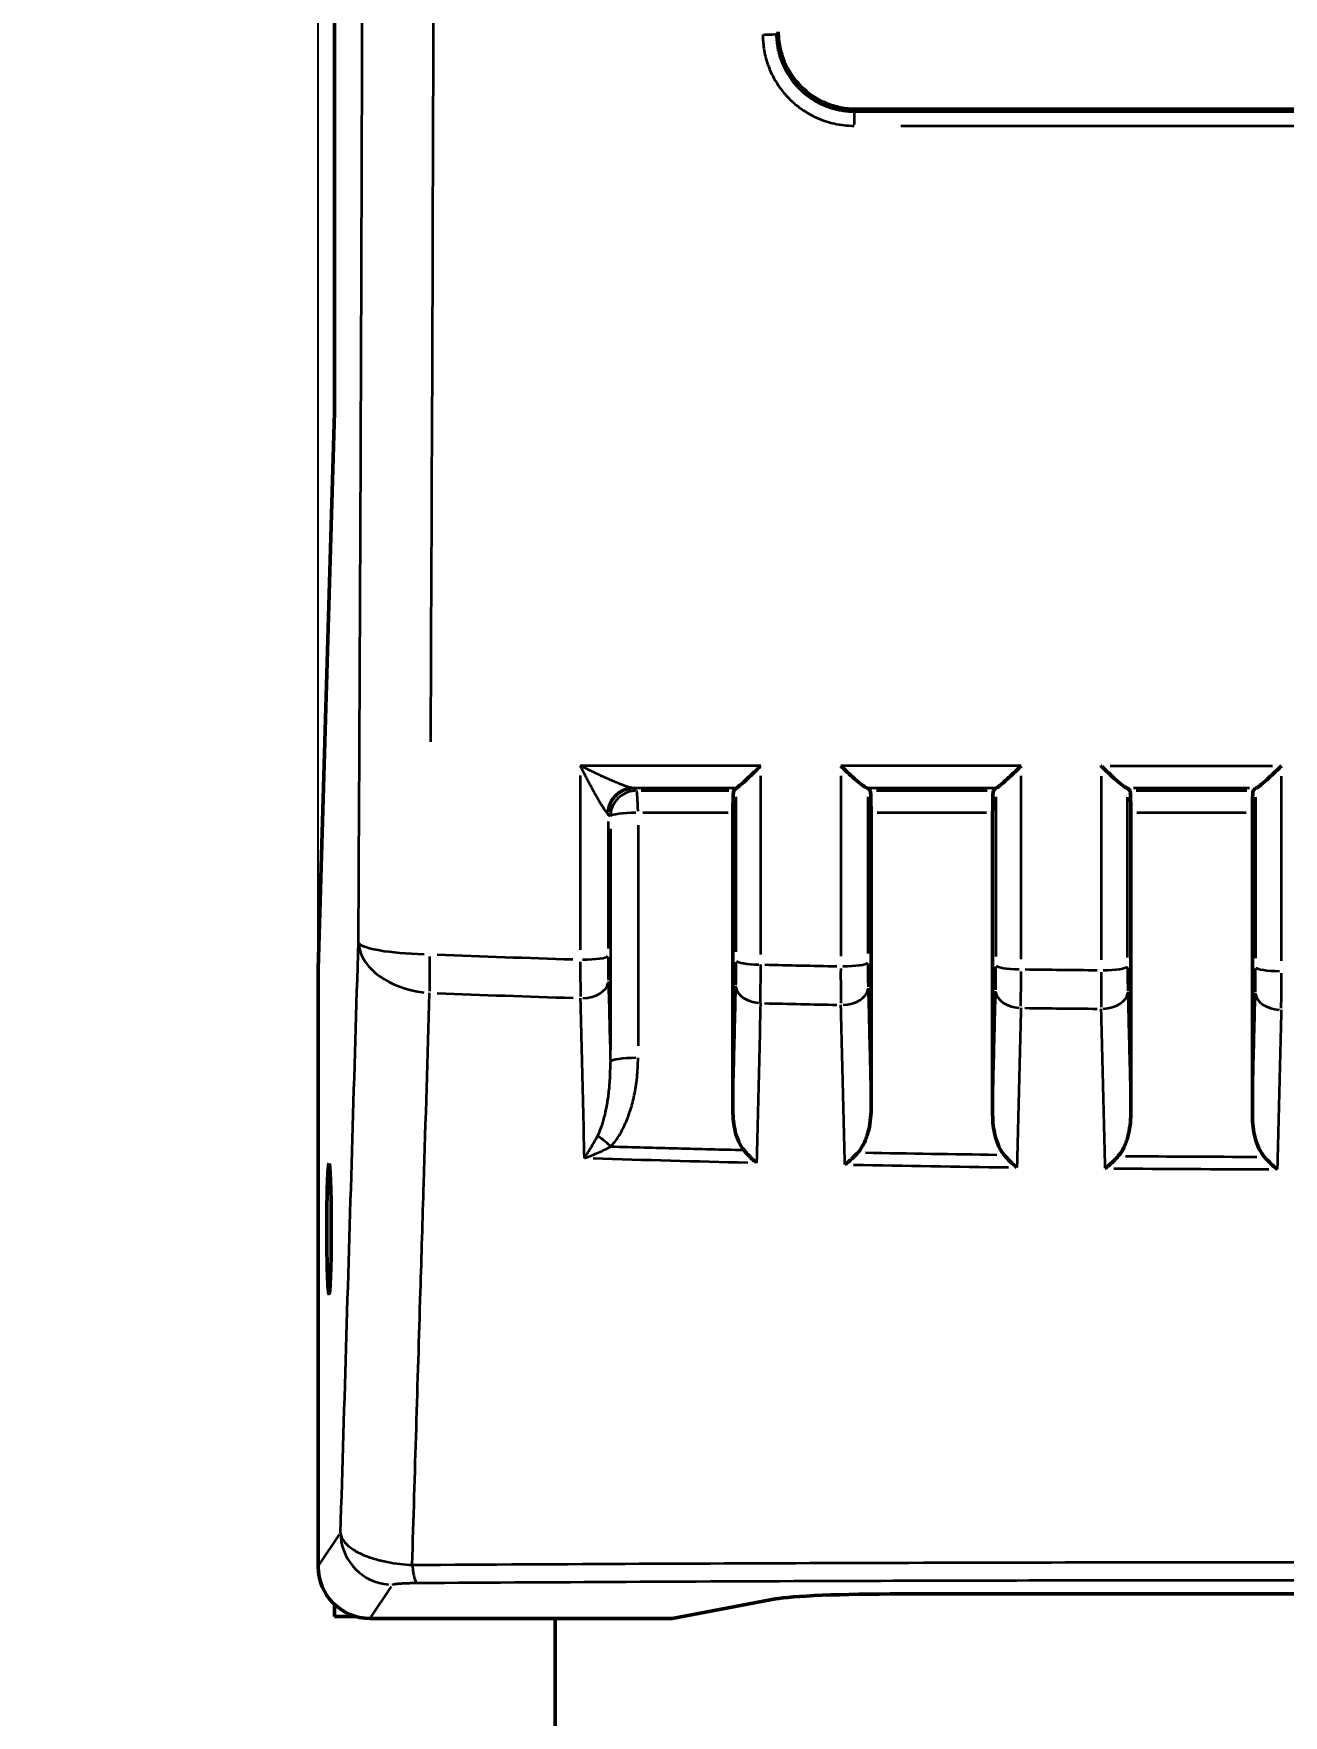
# Model space of a CAD drawing. Header units: millimetres. Extents: x 40 to 2195, y 40 to 1687.
# Drawn here: x 1690.2 to 1738.3, y 766.5 to 831.3 of the extents above; entities that cross this region are included whole.
import ezdxf

# ---------------------------------------------------------------- set-up
doc = ezdxf.new("R2010")
doc.units = ezdxf.units.MM
doc.header["$LTSCALE"] = 8
for name, color, linetype, lineweight in [('Dimension (ISO)', 7, 'Continuous', 25), ('Visible (ISO)', 7, 'Continuous', 50), ('Visible Narrow (ISO)', 7, 'Continuous', 35)]:
    doc.layers.add(name, color=color, linetype=linetype, lineweight=lineweight)
doc.styles.add('Note Text (ANSI)', font='tahoma.ttf')
doc.dimstyles.new('Default (ISO)', dxfattribs={"dimscale": 8, "dimtxt": 1, "dimasz": 2.5, "dimexe": 3.175, "dimexo": 0, "dimgap": 0.762, "dimtad": 1, "dimrnd": 1e-08, "dimzin": 0, "dimdsep": 46, "dimtxsty": 'Note Text (ANSI)', "dimcen": 0.09, "dimdle": 10, "dimclrd": 1, "dimclre": 1, "dimclrt": 1, "dimazin": 0, "dimtfac": 3.5052, "dimtmove": 0, "dimatfit": 3, "dimfxl": 1, "dimtolj": 1, "dimtzin": 0, "dimlwd": -1, "dimlwe": -1, "dimarcsym": 0})

# ---------------------------------------------------------------- blocks, each defined once
blk = doc.blocks.new('*D12')
at = {"layer": 'Defpoints', "color": 0, "transparency": 16777216}
for p in [(1778.421, 1105.216), (1701.164, 772.256), (1778.421, 772.256)]:
    blk.add_point(p, dxfattribs=at)
at = {"layer": 'Dimension (ISO)', "color": 1, "transparency": 16777216}
for p, q in [((1701.164, 772.256), (1701.164, 1130.616)), ((1778.421, 772.256), (1778.421, 1130.616)), ((1721.164, 1105.216), (1758.421, 1105.216))]:
    blk.add_line(p, q, dxfattribs=at)
for points in [[(1721.164, 1108.55), (1721.164, 1101.883), (1701.164, 1105.216)], [(1758.421, 1108.55), (1758.421, 1101.883), (1778.421, 1105.216)]]:
    blk.add_solid(points, dxfattribs=at)
at = {"layer": 'Dimension (ISO)', "color": 1, "transparency": 16777216, "insert": (1690.21, 1121.779), "char_height": 8, "attachment_point": 1, "style": 'Note Text (ANSI)'}
blk.add_mtext('\\A1;77.26 mm [3.042 in]', dxfattribs=at)

msp = doc.modelspace()

# ---------------------------------------------------------------- linework, layer by layer
at = {"layer": 'Visible (ISO)'}
for p, q in [((1701.792, 961.526), (1701.792, 816.708)), ((1701.792, 816.708), (1701.792, 841.256)), ((1718.9, 829.256), (1718.9, 829.256)), ((1701.792, 816.708), (1701.164, 795.256)), ((1717.792, 802.684), (1717.792, 802.685)), ((1717.26, 802.224), (1717.162, 802.126)), ((1722.328, 802.221), (1722.422, 802.126)), ((1727.259, 802.223), (1727.162, 802.126)), ((1732.327, 802.222), (1732.422, 802.126)), ((1737.259, 802.222), (1737.163, 802.126)), ((1701.164, 795.256), (1701.164, 772.256)), ((1717.792, 794.025), (1717.792, 794.025)), ((1717.792, 787.81), (1717.792, 787.81)), ((1701.792, 770.799), (1701.792, 770.326)), ((1714.792, 770.256), (1718.775, 771.008)), ((1755.992, 771.2), (1723.593, 771.2)), ((1701.792, 770.326), (1702.637, 770.326)), ((1714.792, 770.256), (1703.161, 770.256)), ((1710.292, 770.256), (1710.292, 764.498))]:
    msp.add_line(p, q, dxfattribs=at)
for centre, start, end in [((1709.793, 788.256), 12.10534, 12.10605), ((1709.792, 788.256), 352.13709, 352.13755)]:
    msp.add_arc(centre, 2.1, start, end, dxfattribs=at)
for centre, major_axis, ratio, start_param, end_param in [((1739.792, 828.317), (337.098, 0), 0.000076, 4.65909, 4.765688), ((1739.792, 828.394), (-396.947, 0), 0.000076, 1.525607, 1.615986), ((1717.169, 801.126), (-0.005, 1), 0.035067, 0.034788, 1.424329), ((1718.26, 802.221), (1, -0.002), 0.035457, 3.020258, 3.106374), ((1721.297, 802.221), (1.032, -0.001), 0.034923, 0.03476, 0.217087), ((1722.416, 801.126), (0.005, 1), 0.034916, 4.858967, 6.248426), ((1727.169, 801.127), (-0.005, 1), 0.034995, 0.034748, 1.424295), ((1728.291, 802.221), (-1.032, 0.001), 0.034892, 6.138341, 6.248473), ((1731.296, 802.221), (1.032, -0.001), 0.034899, 0.03476, 0.193816), ((1737.169, 801.127), (-0.005, 1), 0.034946, 0.03473, 1.424277), ((1738.29, 802.221), (-1.032, 0), 0.034899, 6.114079, 6.248449), ((1716.977, 867.259), (0.001, 451.842), 0.000349, 4.540092, 4.565825), ((1722.606, 867.259), (-0.001, 452.126), 0.000346, 1.717267, 1.742811), ((1726.978, 867.259), (0.001, 452.293), 0.000347, 4.539945, 4.565972), ((1732.606, 867.259), (-0.001, 452.435), 0.000346, 1.717167, 1.743099), ((1736.979, 867.259), (0.001, 452.49), 0.000346, 4.539943, 4.566037), ((1706.145, 797.256), (0, -3), 0.034893, 0.196098, 0.196111), ((1728.098, 788.276), (-0.911, 0.944), 0.384176, 1.382757, 1.920709), ((1703.165, 772.259), (-1.111, -1.668), 0.998023, 5.301071, 6.87004), ((1723.593, 770.938), (-5, 0), 0.052408, 4.712389, 6.012238)]:
    msp.add_ellipse(centre, major_axis=major_axis, ratio=ratio, start_param=start_param, end_param=end_param, dxfattribs=at)
msp.add_ellipse((1701.583, 785.256), major_axis=(0, 2.5), ratio=0.034921, dxfattribs=at)
for points, knots in [([(1721.834, 828.291), (1721.665, 828.291), (1721.496, 828.306), (1721.161, 828.363), (1720.997, 828.406), (1720.73, 828.499), (1720.625, 828.543), (1720.465, 828.621), (1720.408, 828.651), (1720.201, 828.768), (1720.058, 828.866), (1719.85, 829.037), (1719.777, 829.103), (1719.64, 829.24), (1719.574, 829.313), (1719.403, 829.521), (1719.305, 829.663), (1719.187, 829.87), (1719.157, 829.927), (1719.08, 830.087), (1719.036, 830.191), (1718.942, 830.458), (1718.899, 830.622), (1718.856, 830.873), (1718.845, 830.957), (1718.831, 831.126), (1718.828, 831.21), (1718.827, 831.294)], [0.0000013, 0.0000013, 0.0000013, 0.0000013, 0.0508162, 0.0508162, 0.1017788, 0.1017788, 0.1358091, 0.1358091, 0.155268, 0.155268, 0.2071447, 0.2071447, 0.2363776, 0.2363776, 0.265608, 0.265608, 0.3174704, 0.3174704, 0.3369302, 0.3369302, 0.3709684, 0.3709684, 0.4219804, 0.4219804, 0.447385, 0.447385, 0.4727519, 0.4727519, 0.4727519, 0.4727519]), ([(1721.861, 828.364), (1721.665, 828.364), (1721.468, 828.383), (1721.082, 828.46), (1720.893, 828.518), (1720.354, 828.744), (1720.029, 828.961), (1719.48, 829.509), (1719.262, 829.834), (1719.036, 830.373), (1718.977, 830.562), (1718.9, 830.949), (1718.88, 831.145), (1718.88, 831.342)], [-0.4708832, -0.4708832, -0.4708832, -0.4708832, -0.4117986, -0.4117986, -0.3524827, -0.3524827, -0.2354472, -0.2354472, -0.118523, -0.118523, -0.0591371, -0.0591371, -0.0000082, -0.0000082, -0.0000082, -0.0000082]), ([(1718.206, 803.086), (1718.193, 803.074), (1718.181, 803.061), (1718.074, 802.956), (1717.979, 802.863), (1717.796, 802.687), (1717.706, 802.602), (1717.523, 802.433), (1717.441, 802.36), (1717.35, 802.284), (1717.325, 802.264), (1717.288, 802.237), (1717.275, 802.229), (1717.267, 802.227)], [-0.1594367, -0.1594367, -0.1594367, -0.1594367, -0.1548637, -0.1548637, -0.1195302, -0.1195302, -0.0835961, -0.0835961, -0.039789, -0.039789, -0.0189778, -0.0189778, -0.000001, -0.000001, -0.000001, -0.000001]), ([(1722.305, 802.227), (1722.291, 802.229), (1722.272, 802.237), (1722.222, 802.264), (1722.191, 802.284), (1722.085, 802.36), (1721.993, 802.433), (1721.796, 802.602), (1721.701, 802.687), (1721.51, 802.865), (1721.413, 802.958), (1721.306, 803.062), (1721.294, 803.075), (1721.283, 803.086)], [-0.1761451, -0.1761451, -0.1761451, -0.1761451, -0.1544167, -0.1544167, -0.1307375, -0.1307375, -0.081327, -0.081327, -0.0401569, -0.0401569, 0, 0, 0.0048908, 0.0048908, 0.0048908, 0.0048908]), ([(1728.23, 803.086), (1728.225, 803.081), (1728.213, 803.07), (1728.202, 803.059), (1728.036, 802.896), (1727.861, 802.726), (1727.582, 802.471), (1727.483, 802.384), (1727.374, 802.295), (1727.343, 802.271), (1727.296, 802.239), (1727.28, 802.23), (1727.27, 802.227)], [-0.1633221, -0.1633221, -0.1633221, -0.1633221, -0.1610961, -0.1588701, -0.1588701, -0.0921124, -0.0921124, -0.0438115, -0.0438115, -0.0208304, -0.0208304, -0.0000022, -0.0000022, -0.0000022, -0.0000022]), ([(1732.309, 802.227), (1732.296, 802.23), (1732.276, 802.238), (1732.226, 802.268), (1732.194, 802.291), (1732.082, 802.375), (1731.984, 802.456), (1731.785, 802.631), (1731.696, 802.713), (1731.505, 802.892), (1731.414, 802.981), (1731.333, 803.06), (1731.323, 803.07), (1731.312, 803.081), (1731.307, 803.086)], [-0.1349329, -0.1349329, -0.1349329, -0.1349329, -0.1179251, -0.1179251, -0.0992763, -0.0992763, -0.0602853, -0.0602853, -0.0317641, -0.0317641, 0, 0, 0.0021187, 0.0042348, 0.0042348, 0.0042348, 0.0042348]), ([(1738.254, 803.086), (1738.249, 803.081), (1738.238, 803.07), (1738.227, 803.06), (1738.147, 802.981), (1738.056, 802.892), (1737.867, 802.713), (1737.779, 802.631), (1737.584, 802.456), (1737.488, 802.374), (1737.38, 802.291), (1737.349, 802.268), (1737.302, 802.238), (1737.284, 802.23), (1737.273, 802.227)], [-0.1656542, -0.1656542, -0.1656542, -0.1656542, -0.1631403, -0.160623, -0.160623, -0.1227139, -0.1227139, -0.0887447, -0.0887447, -0.0422908, -0.0422908, -0.0201541, -0.0201541, -0.000001, -0.000001, -0.000001, -0.000001]), ([(1732.451, 801.272), (1732.451, 801.384), (1732.451, 801.491), (1732.448, 801.697), (1732.446, 801.792), (1732.44, 801.952), (1732.437, 802.015), (1732.43, 802.099), (1732.426, 802.122), (1732.422, 802.126)], [-0.1393113, -0.1393113, -0.1393113, -0.1393113, -0.1055728, -0.1055728, -0.0696556, -0.0696556, -0.0337399, -0.0337399, -0.000001, -0.000001, -0.000001, -0.000001]), ([(1717.551, 788.294), (1717.474, 788.39), (1717.41, 788.499), (1717.302, 788.737), (1717.258, 788.871), (1717.161, 789.26), (1717.132, 789.53), (1717.132, 789.793)], [-0.1596503, -0.1596503, -0.1596503, -0.1596503, -0.1222402, -0.1222402, -0.0800181, -0.0800181, -0.000001, -0.000001, -0.000001, -0.000001]), ([(1722.452, 789.87), (1722.452, 789.567), (1722.414, 789.254), (1722.293, 788.818), (1722.24, 788.672), (1722.113, 788.417), (1722.04, 788.299), (1721.951, 788.2)], [-0.1779614, -0.1779614, -0.1779614, -0.1779614, -0.0866527, -0.0866527, -0.0406329, -0.0406329, -0.0000028, -0.0000028, -0.0000028, -0.0000028]), ([(1727.571, 788.109), (1727.491, 788.206), (1727.424, 788.319), (1727.311, 788.562), (1727.265, 788.701), (1727.163, 789.1), (1727.133, 789.379), (1727.133, 789.65)], [-0.1646073, -0.1646073, -0.1646073, -0.1646073, -0.1260599, -0.1260599, -0.082511, -0.082511, -0.000001, -0.000001, -0.000001, -0.000001]), ([(1732.452, 789.688), (1732.452, 789.394), (1732.416, 789.09), (1732.301, 788.665), (1732.25, 788.523), (1732.128, 788.274), (1732.058, 788.16), (1731.972, 788.062)], [-0.1728741, -0.1728741, -0.1728741, -0.1728741, -0.0840671, -0.0840671, -0.039446, -0.039446, -0.0000003, -0.0000003, -0.0000003, -0.0000003]), ([(1737.592, 788.032), (1737.51, 788.128), (1737.442, 788.24), (1737.326, 788.482), (1737.277, 788.62), (1737.167, 789.034), (1737.133, 789.329), (1737.133, 789.615)], [-0.1696504, -0.1696504, -0.1696504, -0.1696504, -0.1309612, -0.1309612, -0.0872482, -0.0872482, -0.000001, -0.000001, -0.000001, -0.000001]), ([(1717.551, 788.294), (1717.586, 788.252), (1717.623, 788.209), (1717.696, 788.128), (1717.732, 788.089), (1717.773, 788.048), (1717.777, 788.044), (1717.812, 788.009), (1717.845, 787.977), (1717.911, 787.917), (1717.944, 787.888), (1718, 787.841), (1718.022, 787.823), (1718.045, 787.804)], [0, 0, 0, 0, 0.25, 0.25, 0.4787227, 0.4787227, 0.5, 0.5, 0.6944901, 0.6944901, 0.8776909, 0.8776909, 0.9999976, 0.9999976, 0.9999976, 0.9999976]), ([(1721.443, 787.731), (1721.474, 787.755), (1721.505, 787.779), (1721.566, 787.829), (1721.597, 787.855), (1721.656, 787.906), (1721.684, 787.931), (1721.745, 787.988), (1721.779, 788.02), (1721.846, 788.087), (1721.88, 788.122), (1721.925, 788.172), (1721.938, 788.186), (1721.951, 788.2)], [0, 0, 0, 0, 0.166992, 0.166992, 0.339689, 0.339689, 0.5, 0.5, 0.701538, 0.701538, 0.91452, 0.91452, 1, 1, 1, 1]), ([(1731.467, 787.588), (1731.471, 787.591), (1731.481, 787.598), (1731.491, 787.606), (1731.541, 787.645), (1731.607, 787.698), (1731.784, 787.86), (1731.881, 787.957), (1731.972, 788.062)], [-0.08259949, -0.08259949, -0.08259949, -0.08259949, -0.07959985, -0.07659994, -0.07659994, -0.0420882, -0.0420882, -0.00000147, -0.00000147, -0.00000147, -0.00000147]), ([(1737.592, 788.032), (1737.677, 787.932), (1737.767, 787.838), (1737.927, 787.688), (1737.996, 787.629), (1738.068, 787.572), (1738.079, 787.564), (1738.089, 787.555), (1738.094, 787.552)], [-0.06737082, -0.06737082, -0.06737082, -0.06737082, -0.02890289, -0.02890289, 0, 0, 0.00198464, 0.00396903, 0.00396903, 0.00396903, 0.00396903])]:
    msp.add_open_spline(points, degree=3, knots=knots, dxfattribs=at)
at = {"layer": 'Visible Narrow (ISO)'}
for p, q in [((1718.379, 830.428), (1718.379, 830.428)), ((1719.707, 828.42), (1719.707, 828.421)), ((1721.818, 828.276), (1721.833, 828.291)), ((1721.835, 828.295), (1721.859, 828.36)), ((1721.121, 827.797), (1721.121, 827.797)), ((1711.258, 802.713), (1711.258, 795.998)), ((1718.206, 795.817), (1718.206, 802.703)), ((1721.282, 802.7), (1721.282, 795.752)), ((1728.23, 795.644), (1728.23, 802.694)), ((1731.307, 802.692), (1731.307, 795.611)), ((1738.254, 795.575), (1738.254, 802.69)), ((1713.412, 802.13), (1713.335, 802.208)), ((1727.259, 801.885), (1727.259, 795.746)), ((1732.327, 795.71), (1732.327, 801.878)), ((1737.259, 801.878), (1737.259, 795.675)), ((1712.411, 801.136), (1712.333, 801.214)), ((1713.481, 800.8), (1713.481, 792.309)), ((1701.207, 772.32), (1701.984, 773.486)), ((1702.027, 773.551), (1702.027, 773.551)), ((1703.205, 770.321), (1703.983, 771.489))]:
    msp.add_line(p, q, dxfattribs=at)
for centre, major_axis, ratio, start_param, end_param in [((1689.807, 867.261), (0, -453.793), 0.034923, 1.430949, 1.759061), ((1718.311, 831.279), (0.5, 0), 0.078918, 4.73796, 6.168685), ((1721.818, 827.775), (0, 0.5), 0.045161, 0.116064, 1.576264), ((1739.792, 827.756), (398.503, 0), 0.000062, 4.67173, 4.753048), ((1739.793, 803.275), (-396.064, -0.002), 0.000477, 1.550246, 1.566034), ((1713.269, 801.228), (0.142, 0.99), 0.969998, 0.220506, 1.596801), ((1713.328, 801.213), (-0.71, -0.704), 0.998786, 4.007323, 5.417436), ((1713.414, 801.126), (-0.71, -0.704), 0.998786, 4.007336, 5.417453), ((1711.271, 802.211), (2.061, -0.001), 0.03515, 0.044906, 0.232768), ((1713.414, 801.126), (0, 1), 0.067249, 4.92817, 6.178724), ((1739.793, 801.994), (392.179, 0), 0.000335, 1.629011, 1.637624), ((1717.235, 867.296), (0.001, 455.709), 0.000057, 4.555111, 4.568371), ((1722.352, 867.317), (0.002, -456.007), 0.000054, 4.856374, 4.869753), ((1739.793, 801.995), (392.175, 0), 0.000333, 1.603612, 1.614498), ((1739.786, 802.173), (-394.564, 0), 0.000138, 4.719387, 4.730711), ((1739.792, 801.996), (392.173, 0), 0.000332, 1.578107, 1.588986), ((1713.414, 801.126), (-1, 0), 0.146108, 4.725817, 6.167791), ((1739.793, 801.125), (391.257, 0), 0.000376, 1.629211, 1.637629), ((1739.793, 801.125), (391.253, 0), 0.000376, 1.603756, 1.614535), ((1739.792, 801.126), (391.251, 0), 0.000375, 1.578191, 1.588963), ((1712.381, 867.194), (-0.003, -454.615), 0.000116, 4.858633, 4.86953), ((1712.544, 867.258), (0.001, 452.553), 0.000288, 1.718498, 1.737536), ((1705.714, 796.295), (-2.999, 0.091), 0.65511, 0.119131, 1.431749), ((1705.714, 796.295), (-3, 0.017), 0.15728, 0.107866, 1.413206), ((1705.714, 796.295), (-0.113, -2.998), 0.080917, 4.900087, 5.397799), ((1739.802, 957.041), (384.942, -0.029), 0.420485, 4.623837, 4.637446), ((1711.408, 796.176), (-0.047, -3.105), 0.046385, 4.918289, 5.401896), ((1711.33, 795.782), (1, 0), 0.157098, 4.72136, 6.167422), ((1712.403, 796.133), (-0.013, -2.055), 0.035276, 4.914069, 5.400866), ((1717.186, 795.949), (-0.013, 2.06), 0.035427, 4.021827, 4.507927), ((1718.26, 795.592), (-1, 0), 0.157367, 0.109401, 1.442728), ((1739.796, 957.24), (384.845, -0.01), 0.421108, 4.65667, 4.663876), ((1721.406, 795.918), (-0.035, -3.106), 0.038443, 4.918172, 5.40212), ((1721.329, 795.524), (1, 0), 0.157461, 4.745204, 6.168678), ((1722.402, 795.876), (-0.013, -2.056), 0.03528, 4.914214, 5.401146), ((1727.184, 795.779), (-0.014, 2.077), 0.03554, 4.021143, 4.504139), ((1728.259, 795.41), (-1, 0), 0.157622, 0.110676, 1.466559), ((1728.185, 795.822), (0, 3.128), 0.014561, 4.021227, 4.50241), ((1739.792, 957.409), (384.772, 0), 0.421627, 4.682733, 4.689933), ((1731.328, 795.376), (1, 0), 0.157669, 4.769005, 6.169946), ((1732.402, 795.741), (-0.013, -2.074), 0.035463, 4.919225, 5.402695), ((1737.184, 795.705), (-0.013, 2.076), 0.035501, 4.021633, 4.504826), ((1738.258, 795.338), (-1, 0), 0.157723, 0.111934, 1.490379), ((1711.34, 794.791), (1, 0.024), 0.652675, 4.705642, 6.15652), ((1718.249, 794.601), (-1, 0.025), 0.654437, 0.120594, 1.458542), ((1731.405, 795.784), (-0.024, -3.124), 0.030542, 4.921354, 5.403132), ((1738.183, 795.748), (-0.012, 3.126), 0.022554, 4.021668, 4.502836), ((1739.801, 956.454), (385.136, -0.026), 0.422612, 4.623882, 4.637509), ((1739.797, 1055.151), (400.01, 7.47), 0.653188, 4.646555, 4.653533), ((1721.339, 794.532), (1, 0.024), 0.653029, 4.729474, 6.157754), ((1728.248, 794.418), (-1, 0.025), 0.654084, 0.121807, 1.482338), ((1731.338, 794.384), (1, 0.024), 0.653381, 4.753279, 6.158971), ((1738.247, 794.346), (-1, 0.025), 0.653732, 0.123039, 1.506114), ((1739.793, 1055.193), (400.003, 3.739), 0.65364, 4.677729, 4.684702), ((1713.415, 791.671), (-1, 0), 0.166998, 4.726004, 6.167688), ((1712.369, 788.256), (-0.737, 0.676), 0.175503, 4.816191, 5.480891), ((1739.781, 946.04), (383.134, 0.026), 0.412415, 4.666541, 4.679755), ((1739.796, 945.057), (383.73, -0.012), 0.409216, 4.692742, 4.705924), ((1739.78, 945.078), (383.348, -0.017), 0.410926, 4.639222, 4.654813), ((1739.788, 945.255), (383.394, -0.005), 0.411339, 4.66539, 4.680958), ((1739.793, 945.488), (383.562, 0.001), 0.411766, 4.691542, 4.707094), ((1704.026, 773.551), (1.664, -1.109), 0.998023, 3.80883, 5.220777), ((1704.96, 773.622), (0.013, -2), 0.120724, 5.461386, 6.189962)]:
    msp.add_ellipse(centre, major_axis=major_axis, ratio=ratio, start_param=start_param, end_param=end_param, dxfattribs=at)
for points, knots in [([(1702.716, 796.295), (1702.718, 796.61), (1702.72, 796.926), (1702.722, 797.241), (1702.762, 804.666), (1702.796, 812.11), (1702.824, 819.577), (1702.831, 821.403), (1702.837, 823.23), (1702.843, 825.059), (1702.863, 831.025), (1702.878, 837.004), (1702.89, 842.988), (1702.896, 846.337), (1702.901, 849.689), (1702.905, 853.041), (1702.909, 857.514), (1702.912, 861.989), (1702.912, 866.464), (1702.913, 871.335), (1702.91, 876.207), (1702.905, 881.076), (1702.902, 884.032), (1702.898, 886.986), (1702.892, 889.939), (1702.881, 896.319), (1702.865, 902.692), (1702.845, 909.052), (1702.84, 910.484), (1702.835, 911.915), (1702.83, 913.346), (1702.802, 921.131), (1702.767, 928.894), (1702.725, 936.62), (1702.725, 936.698), (1702.724, 936.775), (1702.724, 936.853), (1702.682, 944.5), (1702.634, 952.112), (1702.578, 959.691)], [0.0000015, 0.0000015, 0.0000015, 0.0000015, 0.0058229, 0.0058229, 0.0058229, 0.1428571, 0.1428571, 0.1428571, 0.176372, 0.176372, 0.176372, 0.2857143, 0.2857143, 0.2857143, 0.3469143, 0.3469143, 0.3469143, 0.4285714, 0.4285714, 0.4285714, 0.5174708, 0.5174708, 0.5174708, 0.5714286, 0.5714286, 0.5714286, 0.6880265, 0.6880265, 0.6880265, 0.7142857, 0.7142857, 0.7142857, 0.8571429, 0.8571429, 0.8571429, 0.85858, 0.85858, 0.85858, 0.9999988, 0.9999988, 0.9999988, 0.9999988]), ([(1718.81, 831.277), (1718.81, 831.228), (1718.812, 831.177), (1718.815, 831.102), (1718.817, 831.078), (1718.822, 831.015), (1718.825, 830.976), (1718.834, 830.897), (1718.84, 830.857), (1718.855, 830.758), (1718.866, 830.698), (1718.886, 830.611), (1718.892, 830.585), (1718.911, 830.507), (1718.925, 830.456), (1718.953, 830.363), (1718.966, 830.323), (1719, 830.227), (1719.022, 830.171), (1719.063, 830.073), (1719.082, 830.031), (1719.128, 829.935), (1719.156, 829.88), (1719.212, 829.778), (1719.24, 829.731), (1719.304, 829.63), (1719.34, 829.575), (1719.416, 829.471), (1719.454, 829.422), (1719.537, 829.32), (1719.583, 829.268), (1719.676, 829.169), (1719.724, 829.122), (1719.778, 829.072), (1719.782, 829.068), (1719.833, 829.022), (1719.882, 828.979), (1719.985, 828.897), (1720.037, 828.858), (1720.113, 828.805), (1720.134, 828.79), (1720.213, 828.738), (1720.274, 828.701), (1720.398, 828.63), (1720.462, 828.597), (1720.556, 828.552), (1720.585, 828.539), (1720.672, 828.501), (1720.733, 828.477), (1720.856, 828.432), (1720.918, 828.412), (1721.042, 828.376), (1721.104, 828.36), (1721.236, 828.331), (1721.308, 828.317), (1721.454, 828.296), (1721.528, 828.288), (1721.674, 828.277), (1721.745, 828.275), (1721.817, 828.275)], [0, 0, 0, 0, 0.056768, 0.056768, 0.083333, 0.083333, 0.125, 0.125, 0.166667, 0.166667, 0.225109, 0.225109, 0.25, 0.25, 0.297449, 0.297449, 0.333333, 0.333333, 0.381864, 0.381864, 0.416667, 0.416667, 0.46192, 0.46192, 0.5, 0.5, 0.543513, 0.543513, 0.583333, 0.583333, 0.625, 0.625, 0.663578, 0.663578, 0.666667, 0.666667, 0.702403, 0.702403, 0.737008, 0.737008, 0.75, 0.75, 0.785033, 0.785033, 0.81908, 0.81908, 0.833333, 0.833333, 0.862461, 0.862461, 0.890562, 0.890562, 0.916667, 0.916667, 0.945527, 0.945527, 0.973826, 0.973826, 1, 1, 1, 1]), ([(1721.817, 828.275), (1722.492, 828.275), (1723.184, 828.275), (1724.589, 828.275), (1725.3, 828.275), (1726.388, 828.275), (1726.749, 828.275), (1727.16, 828.275), (1727.205, 828.275), (1727.89, 828.275), (1728.546, 828.275), (1729.879, 828.275), (1730.556, 828.275), (1731.929, 828.275), (1732.625, 828.275), (1733.348, 828.275), (1733.37, 828.275), (1734.139, 828.275), (1734.893, 828.275), (1736.404, 828.275), (1737.162, 828.275), (1738.576, 828.275), (1739.232, 828.275), (1739.893, 828.275), (1739.898, 828.275), (1740.643, 828.275), (1741.384, 828.275), (1742.866, 828.275), (1743.607, 828.275), (1745.026, 828.275), (1745.705, 828.275), (1746.409, 828.275), (1746.44, 828.275), (1747.133, 828.275), (1747.788, 828.275), (1749.091, 828.275), (1749.738, 828.275), (1751.026, 828.275), (1751.666, 828.275), (1752.351, 828.275), (1752.411, 828.275), (1752.523, 828.275), (1752.576, 828.275), (1753.339, 828.275), (1754.028, 828.275), (1755.387, 828.275), (1756.054, 828.275), (1757.064, 828.275), (1757.418, 828.275), (1757.768, 828.275)], [0, 0, 0, 0, 0.0664639, 0.0664639, 0.1312174, 0.1312174, 0.1628207, 0.1628207, 0.1666667, 0.1666667, 0.2217513, 0.2217513, 0.2766773, 0.2766773, 0.3316034, 0.3316034, 0.3333333, 0.3333333, 0.3918189, 0.3918189, 0.4498973, 0.4498973, 0.5, 0.5, 0.5003592, 0.5003592, 0.5569019, 0.5569019, 0.613838, 0.613838, 0.6666667, 0.6666667, 0.6691109, 0.6691109, 0.7211053, 0.7211053, 0.7738498, 0.7738498, 0.8280955, 0.8280955, 0.8333333, 0.8333333, 0.8379004, 0.8379004, 0.9002518, 0.9002518, 0.9643512, 0.9643512, 1, 1, 1, 1]), ([(1718.206, 803.086), (1717.421, 803.086), (1715.86, 803.086), (1713.545, 803.086), (1712.018, 803.086), (1711.258, 803.086)], [0.0000061, 0.0000061, 0.0000061, 0.0000061, 0.3333333, 0.6666667, 0.9999932, 0.9999932, 0.9999932, 0.9999932]), ([(1712.299, 801.263), (1712.294, 801.268), (1712.287, 801.275), (1712.277, 801.286), (1712.274, 801.29), (1712.262, 801.304), (1712.251, 801.317), (1712.237, 801.336), (1712.234, 801.341), (1712.219, 801.361), (1712.207, 801.378), (1712.189, 801.405), (1712.184, 801.412), (1712.161, 801.448), (1712.14, 801.48), (1712.096, 801.551), (1712.072, 801.59), (1712.021, 801.675), (1711.993, 801.721), (1711.938, 801.816), (1711.911, 801.864), (1711.879, 801.921), (1711.876, 801.926), (1711.848, 801.975), (1711.822, 802.022), (1711.787, 802.085), (1711.779, 802.099), (1711.746, 802.16), (1711.718, 802.21), (1711.68, 802.28), (1711.67, 802.299), (1711.633, 802.367), (1711.606, 802.417), (1711.565, 802.496), (1711.551, 802.521), (1711.512, 802.594), (1711.487, 802.642), (1711.442, 802.728), (1711.423, 802.765), (1711.377, 802.853), (1711.351, 802.905), (1711.302, 803), (1711.28, 803.043), (1711.258, 803.086)], [0.0000001, 0.0000001, 0.0000001, 0.0000001, 0.0602819, 0.0602819, 0.0833333, 0.0833333, 0.1484896, 0.1484896, 0.1666667, 0.1666667, 0.22831, 0.22831, 0.25, 0.25, 0.3333333, 0.3333333, 0.4166667, 0.4166667, 0.5, 0.5, 0.5759337, 0.5759337, 0.5833333, 0.5833333, 0.6486927, 0.6486927, 0.6666667, 0.6666667, 0.7281619, 0.7281619, 0.75, 0.75, 0.8061741, 0.8061741, 0.8333333, 0.8333333, 0.88148, 0.88148, 0.9166667, 0.9166667, 0.963296, 0.963296, 0.9999755, 0.9999755, 0.9999755, 0.9999755]), ([(1713.271, 802.227), (1713.261, 802.228), (1713.25, 802.23), (1713.231, 802.233), (1713.226, 802.234), (1713.205, 802.239), (1713.187, 802.243), (1713.16, 802.251), (1713.154, 802.253), (1713.126, 802.261), (1713.104, 802.268), (1713.07, 802.279), (1713.061, 802.282), (1713.017, 802.297), (1712.978, 802.311), (1712.893, 802.342), (1712.848, 802.36), (1712.75, 802.399), (1712.698, 802.42), (1712.591, 802.465), (1712.536, 802.488), (1712.474, 802.515), (1712.47, 802.517), (1712.416, 802.54), (1712.364, 802.563), (1712.297, 802.593), (1712.283, 802.599), (1712.216, 802.629), (1712.163, 802.653), (1712.088, 802.687), (1712.069, 802.696), (1711.997, 802.729), (1711.943, 802.754), (1711.862, 802.793), (1711.836, 802.805), (1711.76, 802.841), (1711.709, 802.865), (1711.62, 802.908), (1711.583, 802.926), (1711.494, 802.97), (1711.441, 802.996), (1711.344, 803.043), (1711.302, 803.064), (1711.258, 803.086)], [0, 0, 0, 0, 0.0612377, 0.0612377, 0.0833333, 0.0833333, 0.1470766, 0.1470766, 0.1666667, 0.1666667, 0.2283808, 0.2283808, 0.25, 0.25, 0.3333333, 0.3333333, 0.4166667, 0.4166667, 0.5, 0.5, 0.5773653, 0.5773653, 0.5833333, 0.5833333, 0.6496541, 0.6496541, 0.6666667, 0.6666667, 0.7291587, 0.7291587, 0.75, 0.75, 0.8070646, 0.8070646, 0.8333333, 0.8333333, 0.8823592, 0.8823592, 0.9166667, 0.9166667, 0.9637325, 0.9637325, 0.9999853, 0.9999853, 0.9999853, 0.9999853]), ([(1728.23, 803.086), (1727.046, 803.086), (1725.875, 803.086), (1723.559, 803.086), (1722.414, 803.086), (1721.283, 803.086)], [0.000003, 0.000003, 0.000003, 0.000003, 0.5, 0.5, 0.9999688, 0.9999688, 0.9999688, 0.9999688]), ([(1717.267, 802.227), (1716.718, 802.227), (1716.171, 802.227), (1715.503, 802.227), (1715.382, 802.227), (1714.825, 802.227), (1714.391, 802.227), (1713.729, 802.227), (1713.5, 802.227), (1713.271, 802.227)], [0.0000013, 0.0000013, 0.0000013, 0.0000013, 0.4086176, 0.4086176, 0.5, 0.5, 0.8266419, 0.8266419, 1, 1, 1, 1]), ([(1727.27, 802.227), (1726.429, 802.227), (1724.76, 802.227), (1723.119, 802.227), (1722.305, 802.227)], [0, 0, 0, 0, 0.5, 0.999986, 0.999986, 0.999986, 0.999986]), ([(1718.195, 793.948), (1718.196, 794.087), (1718.199, 794.389), (1718.203, 794.893), (1718.205, 795.252), (1718.206, 795.435)], [0.0000007, 0.0000007, 0.0000007, 0.0000007, 0.3333333, 0.6666667, 1, 1, 1, 1]), ([(1712.34, 794.786), (1712.352, 794.266), (1712.365, 793.747), (1712.39, 792.711), (1712.403, 792.194), (1712.415, 791.677)], [0, 0, 0, 0, 0.5, 0.5, 1, 1, 1, 1]), ([(1717.132, 789.793), (1717.152, 790.59), (1717.171, 791.388), (1717.191, 792.189), (1717.21, 792.989), (1717.23, 793.791), (1717.25, 794.595)], [0, 0, 0, 0, 0.5, 0.5, 0.5, 0.9999999, 0.9999999, 0.9999999, 0.9999999]), ([(1722.339, 794.527), (1722.358, 793.747), (1722.377, 792.97), (1722.396, 792.193), (1722.414, 791.417), (1722.433, 790.643), (1722.452, 789.87)], [0, 0, 0, 0, 0.5, 0.5, 0.5, 1, 1, 1, 1]), ([(1704.785, 772.319), (1704.892, 775.823), (1704.999, 779.326), (1705.148, 784.22), (1705.19, 785.61), (1705.308, 789.446), (1705.382, 791.893), (1705.457, 794.341)], [0, 0, 0, 0, 0.4773396, 0.4773396, 0.6666667, 0.6666667, 1, 1, 1, 1]), ([(1711.418, 787.983), (1711.402, 788.669), (1711.385, 789.355), (1711.369, 790.04), (1711.352, 790.724), (1711.336, 791.408), (1711.319, 792.092), (1711.302, 792.775), (1711.286, 793.457), (1711.269, 794.139)], [0, 0, 0, 0, 0.3333333, 0.3333333, 0.3333333, 0.6666667, 0.6666667, 0.6666667, 1, 1, 1, 1]), ([(1718.195, 793.948), (1718.178, 793.263), (1718.161, 792.58), (1718.145, 791.897), (1718.128, 791.214), (1718.111, 790.532), (1718.095, 789.85), (1718.078, 789.168), (1718.061, 788.486), (1718.045, 787.804)], [0, 0, 0, 0, 0.333333, 0.333333, 0.333333, 0.666667, 0.666667, 0.666667, 1, 1, 1, 1]), ([(1721.443, 787.731), (1721.426, 788.417), (1721.409, 789.101), (1721.376, 790.469), (1721.36, 791.152), (1721.326, 792.517), (1721.31, 793.198), (1721.293, 793.879)], [0, 0, 0, 0, 0.333333, 0.333333, 0.666667, 0.666667, 1, 1, 1, 1]), ([(1727.133, 789.65), (1727.152, 790.44), (1727.171, 791.232), (1727.19, 792.026), (1727.21, 792.82), (1727.229, 793.615), (1727.249, 794.412)], [0, 0, 0, 0, 0.5, 0.5, 0.5, 1, 1, 1, 1]), ([(1732.338, 794.378), (1732.357, 793.593), (1732.376, 792.81), (1732.395, 792.028), (1732.414, 791.247), (1732.433, 790.467), (1732.452, 789.688)], [0, 0, 0, 0, 0.5, 0.5, 0.5, 1, 1, 1, 1]), ([(1737.133, 789.615), (1737.152, 790.399), (1737.171, 791.185), (1737.19, 791.973), (1737.209, 792.76), (1737.229, 793.549), (1737.248, 794.34)], [0, 0, 0, 0, 0.5, 0.5, 0.5, 1, 1, 1, 1]), ([(1728.219, 793.765), (1728.202, 793.08), (1728.186, 792.397), (1728.169, 791.714), (1728.152, 791.031), (1728.136, 790.349), (1728.119, 789.668), (1728.102, 788.986), (1728.086, 788.305), (1728.07, 787.624)], [0, 0, 0, 0, 0.3333333, 0.3333333, 0.3333333, 0.6666667, 0.6666667, 0.6666667, 0.9999998, 0.9999998, 0.9999998, 0.9999998]), ([(1731.467, 787.588), (1731.45, 788.272), (1731.434, 788.956), (1731.401, 790.323), (1731.384, 791.006), (1731.351, 792.369), (1731.334, 793.05), (1731.317, 793.73)], [0, 0, 0, 0, 0.333333, 0.333333, 0.666667, 0.666667, 1, 1, 1, 1]), ([(1738.243, 793.693), (1738.227, 793.009), (1738.21, 792.326), (1738.193, 791.644), (1738.177, 790.961), (1738.16, 790.279), (1738.143, 789.597), (1738.127, 788.915), (1738.11, 788.233), (1738.094, 787.552)], [0, 0, 0, 0, 0.333333, 0.333333, 0.333333, 0.666667, 0.666667, 0.666667, 1, 1, 1, 1]), ([(1711.418, 787.983), (1711.509, 788.122), (1711.684, 788.407), (1711.844, 788.692), (1711.92, 788.833)], [0, 0, 0, 0, 0.5, 0.9999014, 0.9999014, 0.9999014, 0.9999014]), ([(1711.418, 787.983), (1711.604, 788.048), (1711.962, 788.191), (1712.287, 788.349), (1712.438, 788.43)], [0, 0, 0, 0, 0.5, 0.9999927, 0.9999927, 0.9999927, 0.9999927]), ([(1712.438, 788.43), (1713.29, 788.405), (1714.142, 788.382), (1715.847, 788.336), (1716.699, 788.315), (1717.551, 788.294)], [0, 0, 0, 0, 0.5, 0.5, 0.999999, 0.999999, 0.999999, 0.999999]), ([(1704.026, 771.554), (1704.029, 771.558), (1704.036, 771.562), (1704.048, 771.566), (1704.054, 771.568), (1704.062, 771.57), (1704.071, 771.572), (1704.072, 771.573), (1704.073, 771.573), (1704.075, 771.573), (1704.085, 771.576), (1704.098, 771.578), (1704.111, 771.58), (1704.119, 771.581), (1704.127, 771.583), (1704.135, 771.584), (1704.148, 771.586), (1704.163, 771.588), (1704.179, 771.589), (1704.196, 771.591), (1704.214, 771.593), (1704.233, 771.595), (1704.244, 771.596), (1704.254, 771.597), (1704.265, 771.598), (1704.282, 771.6), (1704.299, 771.601), (1704.317, 771.602), (1704.341, 771.604), (1704.364, 771.606), (1704.388, 771.607), (1704.399, 771.608), (1704.409, 771.608), (1704.419, 771.609), (1704.437, 771.61), (1704.456, 771.611), (1704.474, 771.612), (1704.511, 771.614), (1704.547, 771.615), (1704.584, 771.617), (1704.602, 771.617), (1704.62, 771.618), (1704.638, 771.618), (1704.666, 771.619), (1704.693, 771.62), (1704.721, 771.621), (1704.731, 771.621), (1704.741, 771.621), (1704.751, 771.622), (1704.767, 771.622), (1704.784, 771.622), (1704.801, 771.623), (1704.827, 771.623), (1704.853, 771.623), (1704.878, 771.624), (1704.89, 771.624), (1704.902, 771.624), (1704.913, 771.624), (1704.929, 771.624), (1704.944, 771.624), (1704.96, 771.624)], [0.0000003, 0.0000003, 0.0000003, 0.0000003, 0.0866119, 0.0866119, 0.0866119, 0.1358102, 0.1358102, 0.1358102, 0.1428571, 0.1428571, 0.1428571, 0.2007279, 0.2007279, 0.2007279, 0.2322896, 0.2322896, 0.2322896, 0.2857143, 0.2857143, 0.2857143, 0.34532, 0.34532, 0.34532, 0.3772009, 0.3772009, 0.3772009, 0.4285714, 0.4285714, 0.4285714, 0.4946333, 0.4946333, 0.4946333, 0.5223148, 0.5223148, 0.5223148, 0.5714286, 0.5714286, 0.5714286, 0.6673888, 0.6673888, 0.6673888, 0.7142857, 0.7142857, 0.7142857, 0.7865814, 0.7865814, 0.7865814, 0.8124695, 0.8124695, 0.8124695, 0.8571429, 0.8571429, 0.8571429, 0.9259339, 0.9259339, 0.9259339, 0.9576406, 0.9576406, 0.9576406, 1, 1, 1, 1]), ([(1704.96, 771.624), (1710.694, 771.661), (1716.431, 771.689), (1722.172, 771.707), (1722.237, 771.707), (1722.301, 771.707), (1722.366, 771.708), (1727.426, 771.724), (1732.489, 771.733), (1737.553, 771.735), (1738.295, 771.735), (1739.036, 771.735), (1739.778, 771.735), (1739.783, 771.735), (1739.788, 771.735), (1739.792, 771.735), (1745.603, 771.735), (1751.413, 771.726), (1757.219, 771.708), (1757.274, 771.707), (1757.329, 771.707), (1757.384, 771.707), (1763.135, 771.689), (1768.881, 771.661), (1774.625, 771.624)], [0, 0, 0, 0, 0.2472214, 0.2472214, 0.2472214, 0.25, 0.25, 0.25, 0.4678795, 0.4678795, 0.4678795, 0.4997906, 0.4997906, 0.4997906, 0.5, 0.5, 0.5, 0.75, 0.75, 0.75, 0.7523598, 0.7523598, 0.7523598, 1, 1, 1, 1])]:
    msp.add_open_spline(points, degree=3, knots=knots, dxfattribs=at)
for points in [[(1718.284, 831.239), (1718.284, 831.155), (1718.29, 830.979), (1718.321, 830.704), (1718.38, 830.402), (1718.475, 830.08), (1718.615, 829.737), (1718.809, 829.378), (1719.07, 829.012), (1719.409, 828.65), (1719.839, 828.309), (1720.373, 828.012), (1721.021, 827.794), (1721.525, 827.732), (1721.796, 827.732)], [(1712.329, 801.218), (1712.328, 801.226), (1712.322, 801.241), (1712.308, 801.256), (1712.299, 801.263)], [(1702.027, 773.551), (1702.104, 776.078), (1702.257, 781.132), (1702.487, 788.713), (1702.64, 793.767), (1702.716, 796.295)], [(1711.92, 788.833), (1711.971, 788.928), (1712.066, 789.144), (1712.186, 789.53), (1712.284, 789.973), (1712.359, 790.475), (1712.407, 791.039), (1712.417, 791.458), (1712.415, 791.677)], [(1712.438, 788.43), (1712.543, 788.544), (1712.735, 788.799), (1712.982, 789.261), (1713.186, 789.791), (1713.345, 790.393), (1713.453, 791.07), (1713.481, 791.573), (1713.481, 791.838)], [(1702.027, 773.551), (1702.037, 773.434), (1702.134, 773.214), (1702.447, 772.933), (1702.863, 772.71), (1703.334, 772.543), (1703.824, 772.426), (1704.311, 772.352), (1704.631, 772.327), (1704.785, 772.319)], [(1704.785, 772.319), (1710.609, 772.354), (1722.275, 772.407), (1739.792, 772.434), (1757.31, 772.407), (1768.976, 772.354), (1774.8, 772.319)]]:
    msp.add_open_spline(points, degree=3, dxfattribs=at)

# ---------------------------------------------------------------- dimensions: what is measured, and where the dimension line sits
at = {"layer": 'Dimension (ISO)', "color": 1, "true_color": 0xff0000}
dim = msp.add_linear_dim(base=(1778.421, 1105.216), p1=(1701.164, 772.256), p2=(1778.421, 772.256), angle=180, text='<> mm [3.042 in]', dimstyle='Default (ISO)', override={"dimgap": 0.762, "dimdec": 2, "dimpost": '', "dimtol": 0, "dimlim": 0, "dimtp": 0, "dimtm": 0, "dimtdec": 2, "dimtofl": 0, "dimatfit": 1}, dxfattribs=at)
dim.commit()
dim.dimension.update_dxf_attribs({"geometry": '*D12', "text_midpoint": (1739.792, 1105.216), "dimtype": 160})

doc.saveas('drawing.dxf')
